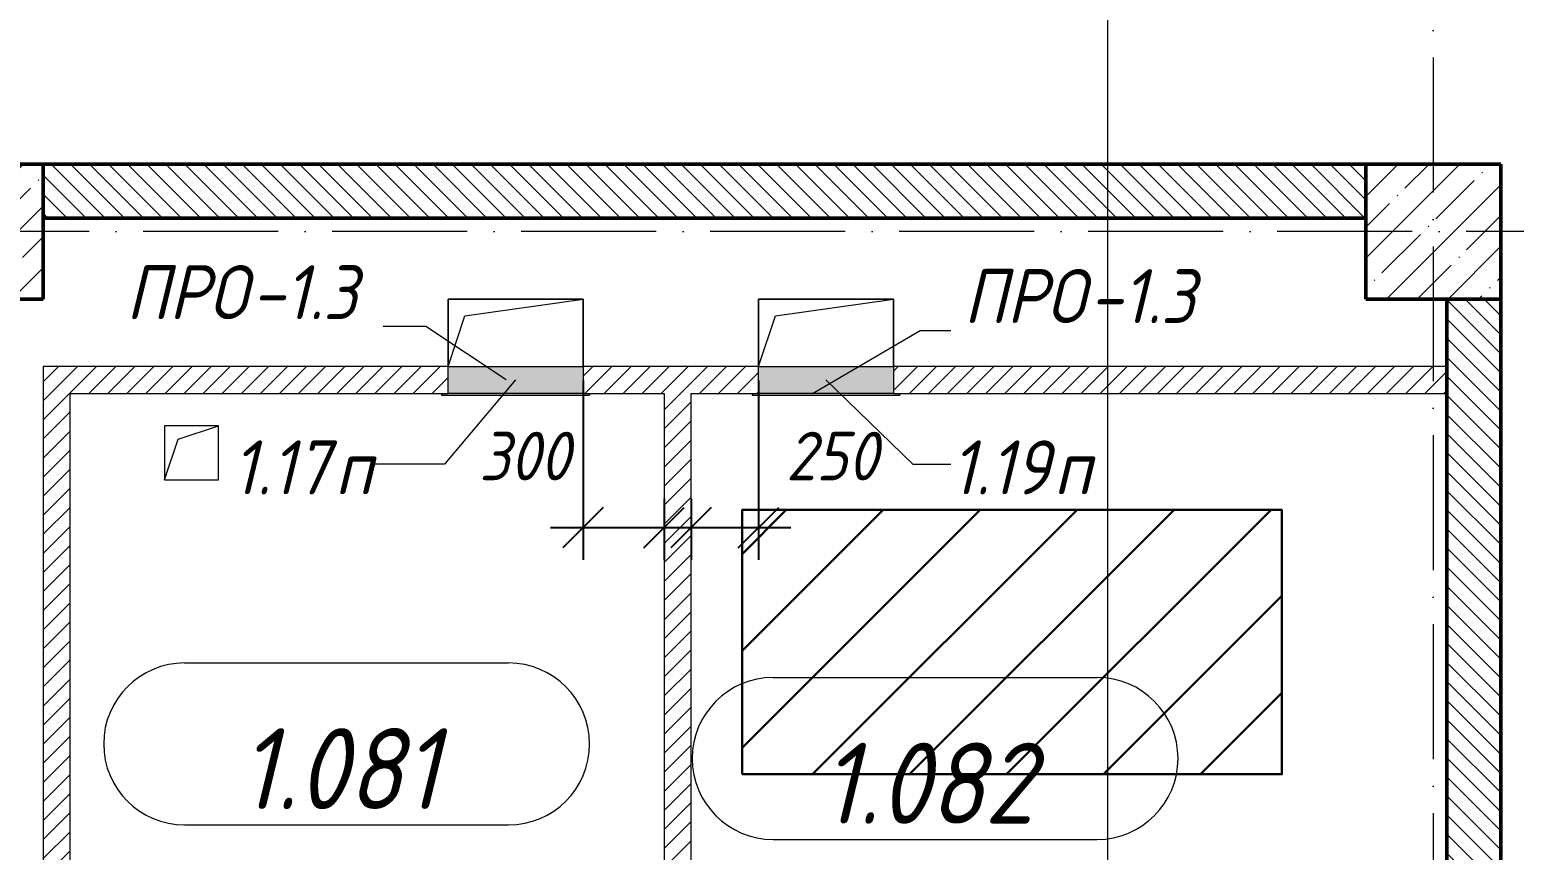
# Model space of a CAD drawing. Header units: millimetres. Extents: x -356862 to 418287, y 0 to 839748.
# Drawn here: x -98565 to -93065, y 473054 to 476095 of the extents above; entities that cross this region are included whole.
import ezdxf

# ---------------------------------------------------------------- set-up
doc = ezdxf.new("R2010")
doc.units = ezdxf.units.MM
doc.linetypes.add('50_200_ШТРИХ_1Т_ш5_п1_п1_', pattern=[700, 500, -100, 0, -100])
for name, color, linetype, lineweight in [('0) строит. леса', 20, 'Continuous', 30), ('A-____-____-DIMS', 7, 'Continuous', 9), ('A-FLOR-____-OTLN', 7, 'Continuous', 9), ('A-GENM-____-IDEN', 7, 'Continuous', 9), ('A-GENM-____-OTLN', 7, 'Continuous', 9), ('A-GLAZ-____-IDEN', 7, 'Continuous', 9), ('A-GLAZ-____-OTLN', 7, 'Continuous', 9), ('A-WALL-____-MCUT-2', 7, 'Continuous', 50), ('A-WALL-____-PATT-1', 7, 'Continuous', 9), ('A-WALL-FNSH-MCUT-1', 7, 'Continuous', 9), ('S-COLS-____-MCUT', 7, 'Continuous', 50), ('S-COLS-____-OTLN', 7, 'Continuous', 9), ('S-GRID-____-OTLN-1', 7, '50_200_ШТРИХ_1Т_ш5_п1_п1_', 9)]:
    doc.layers.add(name, color=color, linetype=linetype, lineweight=lineweight)
for name, color, linetype, lineweight, true_color in [('A-AREA-IDEN-1', 7, 'Continuous', 9, 0x000000), ('A-GLAZ-____-OTLN-1', 7, 'Continuous', 9, 0xc0c0c0), ('G-____-____-SYMB-1', 9, 'Continuous', 9, 0x808080)]:
    doc.layers.add(name, color=color, linetype=linetype, lineweight=lineweight, true_color=true_color)
doc.styles.add('ISOCPEUR_I', font='isocpeui.ttf', dxfattribs={"width": 0.9, "height": 2.5})
doc.styles.add('ISOCPEUR_I_10', font='isocpeui.ttf', dxfattribs={"width": 0.9, "height": 180})
doc.styles.add('ISOCPEUR_I_9', font='isocpeui.ttf', dxfattribs={"width": 0.9, "height": 250})
doc.dimstyles.new('ISO-1_8_0_9К_СРЕДНИЙ_Кладочные_4', dxfattribs={"dimscale": 304.8, "dimtxt": 179.276612, "dimasz": 0.492126, "dimexe": 0.393701, "dimexo": 0, "dimgap": 0, "dimtad": 1, "dimdec": 3, "dimrnd": 0.001, "dimdsep": 46, "dimtxsty": 'ISOCPEUR_I_10', "dimblk1": 'OBLIQUE', "dimblk2": 'OBLIQUE', "dimsah": 1, "dimcen": 0.09, "dimdle": 0.393701, "dimazin": 0, "dimtfac": 1, "dimtdec": 4, "dimtix": 1, "dimtmove": 1, "dimatfit": 3, "dimfxl": 1, "dimtvp": 1, "dimtolj": 1, "dimtzin": 0, "dimarcsym": 2})
pattern_1 = [(135, (-176515.067, 459015.94), (-35.35534, -35.35534), [])]
pattern_2 = [(45, (-176515.067, 459015.94), (-35.35534, 35.35534), [])]

# ---------------------------------------------------------------- blocks, each defined once
blk = doc.blocks.new('BSC_Колонна _Прямоугольная - 500х500-V25-АР1_План отверстий 1 этажа в осях 1-64_А-ГГ')
at = {"layer": 'S-COLS-____-OTLN'}
h = blk.add_hatch(dxfattribs=at)
h.set_pattern_fill('FP_57', color=256, style=0, pattern_type=2)
h.set_pattern_definition([(45, (-77750, -16331.04), (-114.04925, 114.04925), []), (45, (-77635.95, -16331.04), (-114.04925, 114.04925), [201.613, -40.323, 3.353, -36.97])])
h.paths.add_polyline_path([(-250, -250), (250, -250), (250, 250), (-250, 250)], flags=0)
at = {"layer": 'S-COLS-____-MCUT'}
for p, q in [((250, 250), (-250, 250)), ((-250, 250), (-250, -250)), ((250, -250), (250, 250)), ((-250, -250), (250, -250))]:
    blk.add_line(p, q, dxfattribs=at)
blk = doc.blocks.new('BSC_Колонна _Прямоугольная - 500х500-V26-АР1_План отверстий 1 этажа в осях 1-64_А-ГГ')
at = {"layer": 'S-COLS-____-OTLN'}
h = blk.add_hatch(dxfattribs=at)
h.set_pattern_fill('FP_58', color=256, style=0, pattern_type=2)
h.set_pattern_definition([(45, (-83150, -16331.04), (-114.04925, 114.04925), []), (45, (-83035.95, -16331.04), (-114.04925, 114.04925), [201.613, -40.323, 3.353, -36.97])])
h.paths.add_polyline_path([(-250, -250), (250, -250), (250, 250), (-250, 250)], flags=0)
at = {"layer": 'S-COLS-____-MCUT'}
for p, q in [((250, 250), (-250, 250)), ((-250, 250), (-250, -250)), ((250, -250), (250, 250)), ((-250, -250), (250, -250))]:
    blk.add_line(p, q, dxfattribs=at)
blk = doc.blocks.new('AR_Отверстие Ниша - Лючок-32401455-АР1_План отверстий 1 этажа в осях 1-64_А-ГГ')
at = {"layer": 'A-GLAZ-____-OTLN'}
blk.add_hatch(color=256, dxfattribs=at).paths.add_polyline_path([(-250, 50), (-250, -50), (250, -50), (250, 50), (229.1, 50)], flags=0)
for p, q in [((-250, 50), (250, 50)), ((-250, -50), (-250, 50)), ((250, 50), (250, -50)), ((250, -50), (-250, -50))]:
    blk.add_line(p, q, dxfattribs=at)
blk = doc.blocks.new('Л_Общий_Лючок - Лючок-29741473-АР1_План отверстий 1 этажа в осях 1-64_А-ГГ')
at = {"layer": 'A-GLAZ-____-OTLN-1'}
blk.add_hatch(color=256, dxfattribs=at).paths.add_polyline_path([(500, -6), (524, -6), (524, 0), (-24, 0), (-24, -6), (20.9, -6)], flags=0)
at = {"layer": 'A-GLAZ-____-OTLN'}
for p, q in [((-24, 0), (-24, -6)), ((524, 0), (524, -6)), ((-24, -6), (524, -6))]:
    blk.add_line(p, q, dxfattribs=at)
blk = doc.blocks.new('AR_Отверстие Ниша - Лючок-32403071-АР1_План отверстий 1 этажа в осях 1-64_А-ГГ')
at = {"layer": 'A-GLAZ-____-OTLN'}
blk.add_hatch(color=256, dxfattribs=at).paths.add_polyline_path([(-250, 50), (-250, -50), (250, -50), (250, 50)], flags=0)
for p, q in [((-250, 50), (250, 50)), ((-250, -50), (-250, 50)), ((250, 50), (250, -50)), ((250, -50), (-250, -50))]:
    blk.add_line(p, q, dxfattribs=at)
blk = doc.blocks.new('Л_Общий_Лючок - Лючок-29684388-АР1_План отверстий 1 этажа в осях 1-64_А-ГГ')
at = {"layer": 'A-GLAZ-____-OTLN-1'}
blk.add_hatch(color=256, dxfattribs=at).paths.add_polyline_path([(524, -6), (524, 0), (-24, 0), (-24, -6), (500, -6)], flags=0)
at = {"layer": 'A-GLAZ-____-OTLN'}
for p, q in [((-24, 0), (-24, -6)), ((524, 0), (524, -6)), ((-24, -6), (524, -6))]:
    blk.add_line(p, q, dxfattribs=at)
blk = doc.blocks.new('AR_Отверстие прямоугольное _в плите_ - AR_Отверстие прямоугольное _в плите_-30459257-АР1_План отверстий 1 этажа в осях 1-64_А-ГГ')
at = {"layer": 'A-GENM-____-OTLN'}
for p, q in [((250, 125), (-250, 125)), ((-250, 125), (-250, -125)), ((-187.5, 62.5), (250, 125)), ((250, -125), (250, 125)), ((-250, -125), (-187.5, 62.5))]:
    blk.add_line(p, q, dxfattribs=at)
blk = doc.blocks.new('AR_Отверстие прямоугольное _в плите_ - AR_Отверстие прямоугольное _в плите_-30459597-АР1_План отверстий 1 этажа в осях 1-64_А-ГГ')
at = {"layer": 'A-GENM-____-OTLN'}
for p, q in [((100, 100), (-100, 100)), ((-100, 100), (-100, -100)), ((-50, 50), (100, 100)), ((100, -100), (100, 100)), ((-100, -100), (-50, 50)), ((-100, -100), (100, -100))]:
    blk.add_line(p, q, dxfattribs=at)
blk = doc.blocks.new('_Oblique')
at = {"color": 0, "linetype": 'ByBlock', "lineweight": -2}
blk.add_line((-0.5, -0.5), (0.5, 0.5), dxfattribs=at)
blk = doc.blocks.new('*D13329')
at = {"layer": 'A-____-____-DIMS', "color": 0, "lineweight": -2, "transparency": 16777216}
for p, q in [((-95865.1, 474795.6), (-95865.1, 474129.8)), ((-96115.1, 474355.9), (-96115.1, 474129.8)), ((-96235.1, 474249.8), (-95745.1, 474249.8))]:
    blk.add_line(p, q, dxfattribs=at)
at = {"layer": 'Defpoints', "color": 0, "transparency": 16777216}
for p in [(-95865.1, 474795.6), (-96115.1, 474355.9), (-95865.1, 474249.8)]:
    blk.add_point(p, dxfattribs=at)
at = {"layer": 'A-____-____-DIMS', "color": 0, "lineweight": -2, "transparency": 16777216, "xscale": 150, "yscale": 150, "zscale": 150, "rotation": 180}
blk.add_blockref('_Oblique', (-96115.1, 474249.8), dxfattribs=at)
at = {"layer": 'A-____-____-DIMS', "color": 0, "lineweight": -2, "transparency": 16777216, "xscale": 150, "yscale": 150, "zscale": 150}
blk.add_blockref('_Oblique', (-95865.1, 474249.8), dxfattribs=at)
at = {"layer": 'A-____-____-DIMS', "color": 0, "transparency": 16777216, "insert": (-95763.1, 474605), "char_height": 180, "width": 409.578, "attachment_point": 1, "line_spacing_factor": 1.149209, "style": 'ISOCPEUR_I_10'}
blk.add_mtext('\\A1;250', dxfattribs=at)
blk = doc.blocks.new('*D13330')
at = {"layer": 'A-____-____-DIMS', "color": 0, "lineweight": -2, "transparency": 16777216}
for p, q in [((-96515.1, 474795.6), (-96515.1, 474129.8)), ((-96215.1, 474355.9), (-96215.1, 474129.8)), ((-96635.1, 474249.8), (-96095.1, 474249.8))]:
    blk.add_line(p, q, dxfattribs=at)
at = {"layer": 'Defpoints', "color": 0, "transparency": 16777216}
for p in [(-96515.1, 474795.6), (-96215.1, 474355.9), (-96215.1, 474249.8)]:
    blk.add_point(p, dxfattribs=at)
at = {"layer": 'A-____-____-DIMS', "color": 0, "lineweight": -2, "transparency": 16777216, "xscale": 150, "yscale": 150, "zscale": 150, "rotation": 180}
blk.add_blockref('_Oblique', (-96515.1, 474249.8), dxfattribs=at)
at = {"layer": 'A-____-____-DIMS', "color": 0, "lineweight": -2, "transparency": 16777216, "xscale": 150, "yscale": 150, "zscale": 150}
blk.add_blockref('_Oblique', (-96215.1, 474249.8), dxfattribs=at)
at = {"layer": 'A-____-____-DIMS', "color": 0, "transparency": 16777216, "insert": (-96900.1, 474605), "char_height": 180, "width": 409.578, "attachment_point": 1, "line_spacing_factor": 1.149209, "style": 'ISOCPEUR_I_10'}
blk.add_mtext('\\A1;300', dxfattribs=at)
blk = doc.blocks.new('AAR_СКБ_Марка_помещения_1_5 ммп - Номер _ Площадь-27962135-АИ_План этажа_Стены_1')
at = {"layer": 'A-AREA-IDEN-1'}
for p, q in [((-2.987, 3), (3.013, 3)), ((-2.987, 0), (3.013, 0))]:
    blk.add_line(p, q, dxfattribs=at)
for centre, start, end in [((-2.987, 1.5), 90, 270), ((3.013, 1.5), 270, 90)]:
    blk.add_arc(centre, 1.5, start, end, dxfattribs=at)

msp = doc.modelspace()

# ---------------------------------------------------------------- hatches: boundary and pattern name
at = {"layer": '0) строит. леса'}
h = msp.add_hatch(dxfattribs=at)
h.set_pattern_fill('ANSI31', color=256, scale=80)
h.set_pattern_definition([(45, (-95485.57, 619353.9), (-179.60512, 179.60512), [])])
h.paths.add_polyline_path([(-95925.7949, 473335.4101), (-93925.7949, 473335.4101), (-93925.7949, 474315.4101), (-95925.7949, 474315.4101)])
at = {"layer": 'A-WALL-____-PATT-1'}
h = msp.add_hatch(dxfattribs=at)
h.set_pattern_fill('FP_6', color=256, style=0, pattern_type=2)
h.set_pattern_definition(pattern_1)
h.paths.add_polyline_path([(-93615.0675, 475396.983), (-93615.0675, 475596.983), (-98515.0675, 475596.983), (-98515.0675, 475396.983), (-95226.6603, 475396.983)], flags=0)
h = msp.add_hatch(dxfattribs=at)
h.set_pattern_fill('FP_6', color=256, style=0, pattern_type=2)
h.set_pattern_definition(pattern_1)
h.paths.add_polyline_path([(-93115.0675, 471846.983), (-93115.0675, 475096.983), (-93315.0675, 475096.983), (-93315.0675, 471846.983)], flags=0)
h = msp.add_hatch(dxfattribs=at)
h.set_pattern_fill('FP_5', color=256, style=0, pattern_type=2)
h.set_pattern_definition(pattern_2)
h.paths.add_polyline_path([(-93315.0675, 474746.983), (-93315.0675, 474846.983), (-95365.0675, 474846.983), (-95365.0675, 474746.983), (-95226.6603, 474746.983)], flags=0)
h.paths.add_polyline_path([(-96115.0675, 474746.983), (-95865.0675, 474746.983), (-95865.0675, 474846.983), (-96515.0675, 474846.983), (-96515.0675, 474746.983), (-96215.0675, 474746.983)], flags=0)
h.paths.add_polyline_path([(-97015.0675, 474746.983), (-97015.0675, 474846.983), (-98515.0675, 474846.983), (-98515.0675, 474746.983), (-98415.0675, 474746.983)], flags=0)
h = msp.add_hatch(dxfattribs=at)
h.set_pattern_fill('FP_5', color=256, style=0, pattern_type=2)
h.set_pattern_definition(pattern_2)
h.paths.add_polyline_path([(-98515.0675, 472446.983), (-98415.0675, 472446.983), (-98415.0675, 472516.983), (-98515.0675, 472516.983)], flags=0)
h.paths.add_polyline_path([(-98515.0675, 472716.983), (-98415.0675, 472716.983), (-98415.0675, 474746.983), (-98515.0675, 474746.983), (-98515.0675, 473510.3309)], flags=0)
h = msp.add_hatch(dxfattribs=at)
h.set_pattern_fill('FP_5', color=256, style=0, pattern_type=2)
h.set_pattern_definition(pattern_2)
h.paths.add_polyline_path([(-96115.0675, 470096.983), (-96115.0675, 474746.983), (-96215.0675, 474746.983), (-96215.0675, 470096.983)], flags=0)

# ---------------------------------------------------------------- linework, layer by layer
at = {"layer": '0) строит. леса'}
msp.add_lwpolyline([(-95925.7949, 473335.4101), (-93925.7949, 473335.4101), (-93925.7949, 474315.4101), (-95925.7949, 474315.4101)], close=True, dxfattribs=at)
at = {"layer": 'A-FLOR-____-OTLN'}
for p, q in [((-97015.0675, 475096.983), (-96515.0675, 475096.983)), ((-97015.0675, 474846.983), (-97015.0675, 475096.983)), ((-96515.0675, 475096.983), (-96515.0675, 474846.983)), ((-95865.0675, 475096.983), (-95365.0675, 475096.983)), ((-95865.0675, 474846.983), (-95865.0675, 475096.983)), ((-95365.0675, 475096.983), (-95365.0675, 474846.983))]:
    msp.add_line(p, q, dxfattribs=at)
at = {"layer": 'A-GENM-____-IDEN'}
for p, q in [((-97097.4269, 474995.0845), (-97255.4692, 474995.0845)), ((-96800.153, 474796.983), (-97097.4269, 474995.0845)), ((-95665.0799, 474746.983), (-95266.3963, 474980.5961)), ((-95266.3963, 474980.5961), (-95152.0867, 474980.5961))]:
    msp.add_line(p, q, dxfattribs=at)
at = {"layer": 'A-GLAZ-____-IDEN'}
for p, q in [((-96765.0675, 474796.983), (-97027.867, 474485.483)), ((-95615.0675, 474796.983), (-95293.5771, 474485.483)), ((-97027.867, 474485.483), (-97290.6666, 474485.483)), ((-95293.5771, 474485.483), (-95152.0867, 474485.483))]:
    msp.add_line(p, q, dxfattribs=at)
at = {"layer": 'A-WALL-____-MCUT-2'}
for p, q in [((-93615.0675, 475596.983), (-98515.0675, 475596.983)), ((-98515.0675, 475396.983), (-93615.0675, 475396.983)), ((-93315.0675, 475096.983), (-93315.0675, 471846.983)), ((-93115.0675, 471846.983), (-93115.0675, 475096.983))]:
    msp.add_line(p, q, dxfattribs=at)
at = {"layer": 'A-WALL-FNSH-MCUT-1'}
for p, q in [((-97015.0675, 474846.983), (-98515.0675, 474846.983)), ((-98515.0675, 474846.983), (-98515.0675, 472716.983)), ((-95865.0675, 474846.983), (-96515.0675, 474846.983)), ((-93315.0675, 474846.983), (-95365.0675, 474846.983)), ((-98415.0675, 474746.983), (-97015.0675, 474746.983)), ((-98415.0675, 472716.983), (-98415.0675, 474746.983)), ((-96515.0675, 474746.983), (-96215.0675, 474746.983)), ((-96215.0675, 474746.983), (-96215.0675, 472446.983)), ((-96115.0675, 474746.983), (-95865.0675, 474746.983)), ((-96115.0675, 470096.983), (-96115.0675, 474746.983)), ((-95365.0675, 474746.983), (-93315.0675, 474746.983))]:
    msp.add_line(p, q, dxfattribs=at)
at = {"layer": 'G-____-____-SYMB-1'}
msp.add_line((-94572.0697, 504422.2671), (-94572.0697, 454227.4831), dxfattribs=at)
at = {"layer": 'S-GRID-____-OTLN-1'}
for p, q in [((-93365.0675, 508896.9006), (-93365.0675, 470838.6753)), ((-72440.6609, 475346.983), (-109188.297, 475346.983))]:
    msp.add_line(p, q, dxfattribs=at)

# ---------------------------------------------------------------- block references
at = {"layer": 'A-AREA-IDEN-1', "xscale": 199.9999999999999, "yscale": 199.9999999999999, "zscale": 199.9999999999999}
for p in [(-97393.5599, 473148.0013), (-95213.3837, 473094.0594)]:
    msp.add_blockref('AAR_СКБ_Марка_помещения_1_5 ммп - Номер _ Площадь-27962135-АИ_План этажа_Стены_1', p, dxfattribs=at)
at = {"layer": 'A-GENM-____-OTLN'}
for name, p in [('AR_Отверстие прямоугольное _в плите_ - AR_Отверстие прямоугольное _в плите_-30459257-АР1_План отверстий 1 этажа в осях 1-64_А-ГГ', (-96765.0675, 474971.983)), ('AR_Отверстие прямоугольное _в плите_ - AR_Отверстие прямоугольное _в плите_-30459257-АР1_План отверстий 1 этажа в осях 1-64_А-ГГ', (-95615.0675, 474971.983)), ('AR_Отверстие прямоугольное _в плите_ - AR_Отверстие прямоугольное _в плите_-30459597-АР1_План отверстий 1 этажа в осях 1-64_А-ГГ', (-97965.0675, 474526.983))]:
    msp.add_blockref(name, p, dxfattribs=at)
at = {"layer": 'A-GLAZ-____-OTLN', "rotation": 180}
for name, p in [('AR_Отверстие Ниша - Лючок-32401455-АР1_План отверстий 1 этажа в осях 1-64_А-ГГ', (-96765.0675, 474796.983)), ('AR_Отверстие Ниша - Лючок-32403071-АР1_План отверстий 1 этажа в осях 1-64_А-ГГ', (-95615.0675, 474796.983))]:
    msp.add_blockref(name, p, dxfattribs=at)
at = {"layer": 'A-GLAZ-____-OTLN'}
for name, p in [('Л_Общий_Лючок - Лючок-29741473-АР1_План отверстий 1 этажа в осях 1-64_А-ГГ', (-97015.0675, 474746.983)), ('Л_Общий_Лючок - Лючок-29684388-АР1_План отверстий 1 этажа в осях 1-64_А-ГГ', (-95865.0675, 474746.983))]:
    msp.add_blockref(name, p, dxfattribs=at)
at = {"layer": 'S-COLS-____-OTLN'}
for name, p in [('BSC_Колонна _Прямоугольная - 500х500-V25-АР1_План отверстий 1 этажа в осях 1-64_А-ГГ', (-98765.0675, 475346.983)), ('BSC_Колонна _Прямоугольная - 500х500-V26-АР1_План отверстий 1 этажа в осях 1-64_А-ГГ', (-93365.0675, 475346.983))]:
    msp.add_blockref(name, p, dxfattribs=at)

# ---------------------------------------------------------------- texts
at = {"layer": 'A-AREA-IDEN-1', "char_height": 300, "attachment_point": 8, "line_spacing_factor": 1.139951, "style": 'ISOCPEUR_I'}
for s, insert, width in [('\\pxqc,t8.46667,16.93333,25.4,33.86667,42.33333,50.8,59.26667,67.73333,76.2,84.66667,93.13333,101.6,110.06667,118.53333,127,135.46667,143.93333,152.4,160.86667,169.33333,177.8,186.26667,194.73333,203.2,211.66667,220.13333,228.6,237.06667,245.53333,254,262.46667,270.93333;{1.081}', (-97418.9889, 473206.3311), 846), ('\\pxqc,t8.46667,16.93333,25.4,33.86667,42.33333,50.8,59.26667,67.73333,76.2,84.66667,93.13333,101.6,110.06667,118.53333,127,135.46667,143.93333,152.4,160.86667,169.33333,177.8,186.26667,194.73333,203.2,211.66667,220.13333,228.6,237.06667,245.53333,254,262.46667,270.93333;{1.082}', (-95238.8127, 473152.3892), 900)]:
    msp.add_mtext(s, dxfattribs=dict(at, insert=insert, width=width))
at = {"layer": 'A-GENM-____-IDEN', "char_height": 200, "attachment_point": 1, "style": 'ISOCPEUR_I_9'}
for s, insert, width in [('ПРО', (-98208.3259, 475222.2006), 562.784625), ('-1.3', (-97743.9821, 475222.2006), 505.063125), ('ПРО', (-95104.9434, 475207.7122), 562.784625), ('-1.3', (-94640.5996, 475207.7122), 505.063125)]:
    msp.add_mtext(s, dxfattribs=dict(at, insert=insert, width=width))
at = {"layer": 'A-GLAZ-____-IDEN', "char_height": 200, "attachment_point": 1, "style": 'ISOCPEUR_I_9'}
for s, insert, width in [('1.17', (-97815.0252, 474573.0975), 461.772), ('1.19', (-95152.0867, 474573.0975), 461.772), ('\\fISOCPEUR|b0|i1|c204|p34|;\\W.9;п', (-97434.0252, 474573.0975), 158.734125), ('\\fISOCPEUR|b0|i1|c204|p34|;\\W.9;п', (-94771.0867, 474573.0975), 158.734125)]:
    msp.add_mtext(s, dxfattribs=dict(at, insert=insert, width=width))

# ---------------------------------------------------------------- dimensions: what is measured, and where the dimension line sits
at = {"layer": 'A-____-____-DIMS'}
for base, p1, p2, override, picture, middle in [((-96215.0675, 474249.8345), (-96515.0675, 474795.6329), (-96215.0675, 474355.9005), {"dimpost": '<>', "dimfxl": 532.319982}, '*D13330', (-96695.297, 474364.9965)), ((-95865.0675, 474249.8345), (-96115.0675, 474355.9005), (-95865.0675, 474795.6329), {"dimpost": '<>', "dimfxl": 505.830568}, '*D13329', (-95558.3498, 474364.9965))]:
    dim = msp.add_linear_dim(base=base, p1=p1, p2=p2, dimstyle='ISO-1_8_0_9К_СРЕДНИЙ_Кладочные_4', override=override, dxfattribs=at)
    dim.commit()
    dim.dimension.update_dxf_attribs({"geometry": picture, "text_midpoint": middle, "dimtype": 160})

doc.saveas('drawing.dxf')
